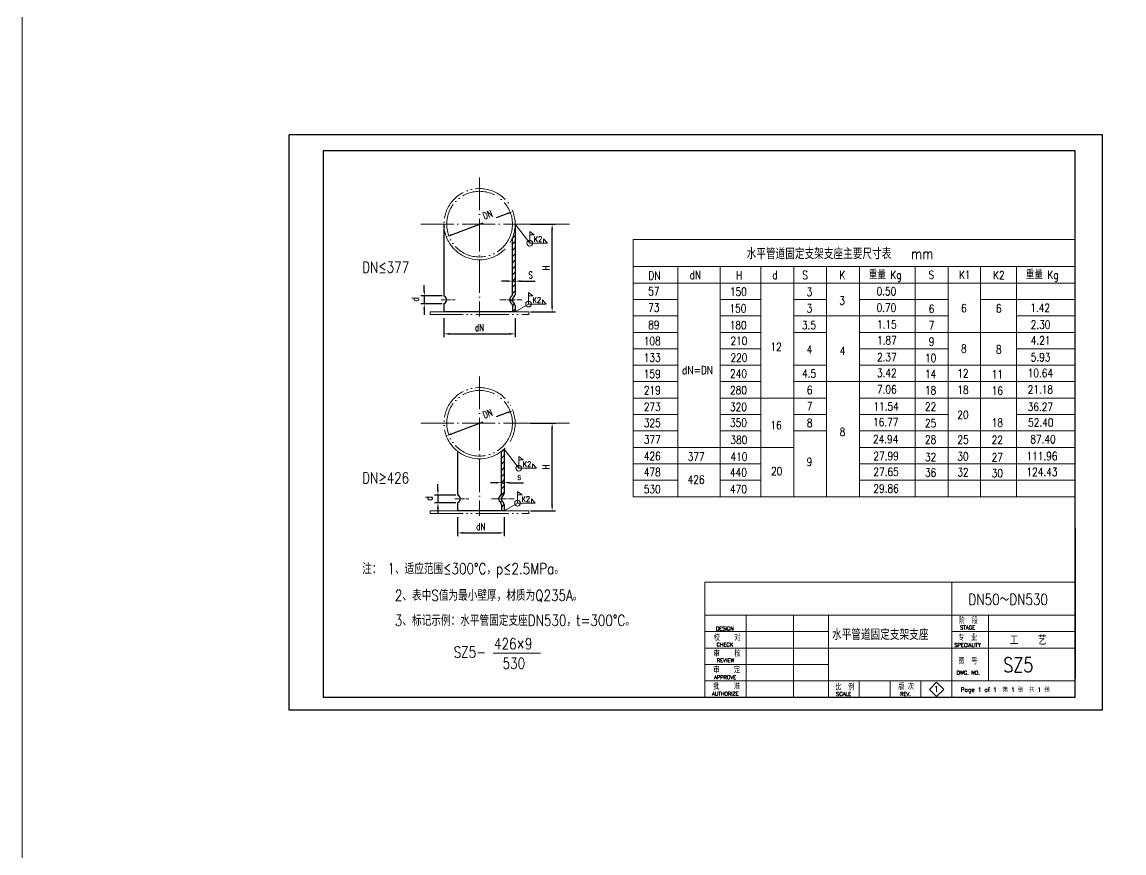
# Model space of a CAD drawing. Header units: millimetres. Extents: x 1954 to 4851, y 1164 to 2522.
# Drawn here: x 1954.2 to 2356.5, y 1524.9 to 1828.2 of the extents above; entities that cross this region are included whole.
import ezdxf
from ezdxf.enums import TextEntityAlignment as Align

# ---------------------------------------------------------------- set-up
doc = ezdxf.new("R2010")
doc.units = ezdxf.units.MM
doc.linetypes.add('ACAD_ISO04W100', pattern=[30, 24, -3, 0, -3])
doc.linetypes.add('ACAD_ISO05W100', pattern=[33, 24, -3, 0, -3, 0, -3])
for name, color, linetype in [('11', 7, 'Continuous'), ('5', 2, 'Continuous'), ('LAYER1', 7, 'Continuous'), ('R', 7, 'Continuous'), ('TK2', 5, 'Continuous'), ('TQ', 6, 'Continuous')]:
    doc.layers.add(name, color=color, linetype=linetype)
doc.styles.add('HZDX', font='romans.shx', dxfattribs={"width": 0.75, "bigfont": 'HZDX.shx'})
doc.styles.add('STK', font='romand', dxfattribs={"width": 0.9, "bigfont": 'stk'})
doc.dimstyles.new('ISO-25', dxfattribs={"dimtxt": 2.5, "dimasz": 2, "dimexe": 1.25, "dimexo": 0.625, "dimgap": 1, "dimtad": 1, "dimdsep": 46, "dimtxsty": 'HZDX', "dimcen": 2.5, "dimadec": 0, "dimazin": 0, "dimtfac": 1, "dimtmove": 0, "dimatfit": 3, "dimfxl": 1, "dimarcsym": 0})

# ---------------------------------------------------------------- blocks, each defined once
blk = doc.blocks.new('*D68')
at = {"layer": 'DEFPOINTS', "color": 0, "lineweight": 13}
for p in [(2133.42, 1759.04), (2109.11, 1749.84)]:
    blk.add_point(p, dxfattribs=at)
at = {"layer": 'R', "color": 0, "lineweight": -2}
for p, q in [((2131.55, 1758.33), (2127.38, 1756.75)), ((2110.98, 1750.55), (2122.58, 1754.94))]:
    blk.add_line(p, q, dxfattribs=at)
at = {"layer": 'R', "color": 0, "lineweight": 13}
for points in [[(2131.44, 1758.64), (2131.67, 1758.02), (2133.42, 1759.04)], [(2110.86, 1750.86), (2111.09, 1750.24), (2109.11, 1749.84)]]:
    blk.add_solid(points, dxfattribs=at)
at = {"layer": 'R', "color": 0, "lineweight": 13, "insert": (2124.2, 1757.9), "char_height": 2.5, "attachment_point": 5, "rotation": 20.7182, "style": 'HZDX'}
blk.add_mtext('DN', dxfattribs=at)
blk = doc.blocks.new('*D69')
at = {"layer": 'DEFPOINTS', "color": 0, "lineweight": 13}
for p in [(2108.26, 1728.22), (2101.08, 1725.39), (2108.26, 1725.39)]:
    blk.add_point(p, dxfattribs=at)
at = {"layer": 'R', "color": 0, "lineweight": -2}
for p, q in [((2101.08, 1730.22), (2101.08, 1732.22)), ((2107.64, 1728.22), (2099.83, 1728.22)), ((2101.08, 1728.22), (2101.08, 1725.39)), ((2107.64, 1725.39), (2099.83, 1725.39)), ((2101.08, 1723.39), (2101.08, 1721.39))]:
    blk.add_line(p, q, dxfattribs=at)
at = {"layer": 'R', "color": 0, "lineweight": 13}
for points in [[(2100.74, 1730.22), (2101.41, 1730.22), (2101.08, 1728.22)], [(2100.74, 1723.39), (2101.41, 1723.39), (2101.08, 1725.39)]]:
    blk.add_solid(points, dxfattribs=at)
at = {"layer": 'R', "color": 0, "lineweight": 13, "insert": (2097.84, 1726.96), "char_height": 2.5, "attachment_point": 5, "rotation": 90, "style": 'HZDX'}
blk.add_mtext('d', dxfattribs=at)
blk = doc.blocks.new('*D70')
at = {"layer": 'DEFPOINTS', "color": 0, "lineweight": 13}
for p in [(2108.26, 1720.77), (2134.26, 1720.77), (2134.26, 1714.39)]:
    blk.add_point(p, dxfattribs=at)
at = {"layer": 'R', "color": 0, "lineweight": -2}
for p, q in [((2108.26, 1720.15), (2108.26, 1713.14)), ((2134.26, 1720.15), (2134.26, 1713.14)), ((2110.26, 1714.39), (2132.26, 1714.39))]:
    blk.add_line(p, q, dxfattribs=at)
at = {"layer": 'R', "color": 0, "lineweight": 13}
for points in [[(2110.26, 1714.73), (2110.26, 1714.06), (2108.26, 1714.39)], [(2132.26, 1714.73), (2132.26, 1714.06), (2134.26, 1714.39)]]:
    blk.add_solid(points, dxfattribs=at)
at = {"layer": 'R', "color": 0, "lineweight": 13, "insert": (2121.26, 1716.64), "char_height": 2.5, "attachment_point": 5, "style": 'HZDX'}
blk.add_mtext('dN', dxfattribs=at)
blk = doc.blocks.new('*D71')
at = {"layer": 'DEFPOINTS', "color": 0, "lineweight": 13}
for p in [(2139.26, 1754.44), (2147.77, 1754.44), (2139.26, 1722.44)]:
    blk.add_point(p, dxfattribs=at)
at = {"layer": 'R', "color": 0, "lineweight": -2}
for p, q in [((2139.89, 1754.44), (2149.02, 1754.44)), ((2147.77, 1724.44), (2147.77, 1752.44)), ((2139.89, 1722.44), (2149.02, 1722.44))]:
    blk.add_line(p, q, dxfattribs=at)
at = {"layer": 'R', "color": 0, "lineweight": 13}
for points in [[(2147.44, 1752.44), (2148.1, 1752.44), (2147.77, 1754.44)], [(2147.44, 1724.44), (2148.1, 1724.44), (2147.77, 1722.44)]]:
    blk.add_solid(points, dxfattribs=at)
at = {"layer": 'R', "color": 0, "lineweight": 13, "insert": (2145.52, 1738.44), "char_height": 2.5, "attachment_point": 5, "rotation": 90, "style": 'HZDX'}
blk.add_mtext('H', dxfattribs=at)
blk = doc.blocks.new('*D72')
at = {"layer": 'DEFPOINTS', "color": 0, "lineweight": 13}
for p in [(2133.26, 1733.64), (2134.26, 1733.64), (2134.26, 1733.64)]:
    blk.add_point(p, dxfattribs=at)
at = {"layer": 'R', "color": 0, "lineweight": -2}
for p, q in [((2133.26, 1734.27), (2133.26, 1734.89)), ((2134.26, 1734.27), (2134.26, 1734.89)), ((2131.26, 1733.64), (2129.26, 1733.64)), ((2133.26, 1733.64), (2134.26, 1733.64)), ((2136.26, 1733.64), (2141.51, 1733.64))]:
    blk.add_line(p, q, dxfattribs=at)
at = {"layer": 'R', "color": 0, "lineweight": 13}
for points in [[(2131.26, 1733.98), (2131.26, 1733.31), (2133.26, 1733.64)], [(2136.26, 1733.98), (2136.26, 1733.31), (2134.26, 1733.64)]]:
    blk.add_solid(points, dxfattribs=at)
at = {"layer": 'R', "color": 0, "lineweight": 13, "insert": (2139.89, 1735.89), "char_height": 2.5, "attachment_point": 5, "style": 'HZDX'}
blk.add_mtext('S', dxfattribs=at)
blk = doc.blocks.new('*D76')
at = {"layer": 'DEFPOINTS', "color": 0, "lineweight": 13}
for p in [(2139.26, 1681.76), (2147.77, 1681.76), (2139.26, 1649.76)]:
    blk.add_point(p, dxfattribs=at)
at = {"layer": 'R', "color": 0, "lineweight": -2}
for p, q in [((2139.89, 1681.76), (2149.02, 1681.76)), ((2147.77, 1651.76), (2147.77, 1679.76)), ((2139.89, 1649.76), (2149.02, 1649.76))]:
    blk.add_line(p, q, dxfattribs=at)
at = {"layer": 'R', "color": 0, "lineweight": 13}
for points in [[(2147.44, 1679.76), (2148.1, 1679.76), (2147.77, 1681.76)], [(2147.44, 1651.76), (2148.1, 1651.76), (2147.77, 1649.76)]]:
    blk.add_solid(points, dxfattribs=at)
at = {"layer": 'R', "color": 0, "lineweight": 13, "insert": (2145.52, 1665.76), "char_height": 2.5, "attachment_point": 5, "rotation": 90, "style": 'HZDX'}
blk.add_mtext('H', dxfattribs=at)
blk = doc.blocks.new('*D74')
at = {"layer": 'DEFPOINTS', "color": 0, "lineweight": 13}
for p in [(2133.42, 1686.36), (2109.11, 1677.16)]:
    blk.add_point(p, dxfattribs=at)
at = {"layer": 'R', "color": 0, "lineweight": -2}
for p, q in [((2131.55, 1685.66), (2127.38, 1684.08)), ((2110.98, 1677.87), (2122.58, 1682.26))]:
    blk.add_line(p, q, dxfattribs=at)
at = {"layer": 'R', "color": 0, "lineweight": 13}
for points in [[(2131.44, 1685.97), (2131.67, 1685.34), (2133.42, 1686.36)], [(2110.86, 1678.18), (2111.09, 1677.56), (2109.11, 1677.16)]]:
    blk.add_solid(points, dxfattribs=at)
at = {"layer": 'R', "color": 0, "lineweight": 13, "insert": (2124.2, 1685.23), "char_height": 2.5, "attachment_point": 5, "rotation": 20.7182, "style": 'HZDX'}
blk.add_mtext('DN', dxfattribs=at)
blk = doc.blocks.new('*D73')
at = {"layer": 'DEFPOINTS', "color": 0, "lineweight": 13}
for p in [(2113.26, 1648.09), (2130.21, 1648.09), (2130.21, 1641.72)]:
    blk.add_point(p, dxfattribs=at)
at = {"layer": 'R', "color": 0, "lineweight": -2}
for p, q in [((2113.26, 1647.47), (2113.26, 1640.47)), ((2130.21, 1647.47), (2130.21, 1640.47)), ((2115.26, 1641.72), (2128.21, 1641.72))]:
    blk.add_line(p, q, dxfattribs=at)
at = {"layer": 'R', "color": 0, "lineweight": 13}
for points in [[(2115.26, 1642.05), (2115.26, 1641.39), (2113.26, 1641.72)], [(2128.21, 1642.05), (2128.21, 1641.39), (2130.21, 1641.72)]]:
    blk.add_solid(points, dxfattribs=at)
at = {"layer": 'R', "color": 0, "lineweight": 13, "insert": (2121.74, 1643.97), "char_height": 2.5, "attachment_point": 5, "style": 'HZDX'}
blk.add_mtext('dN', dxfattribs=at)
blk = doc.blocks.new('*D75')
at = {"layer": 'DEFPOINTS', "color": 0, "lineweight": 13}
for p in [(2113.26, 1655.54), (2106.08, 1652.71), (2113.26, 1652.71)]:
    blk.add_point(p, dxfattribs=at)
at = {"layer": 'R', "color": 0, "lineweight": -2}
for p, q in [((2106.08, 1657.54), (2106.08, 1659.54)), ((2112.64, 1655.54), (2104.83, 1655.54)), ((2106.08, 1655.54), (2106.08, 1652.71)), ((2112.64, 1652.71), (2104.83, 1652.71)), ((2106.08, 1650.71), (2106.08, 1648.71))]:
    blk.add_line(p, q, dxfattribs=at)
at = {"layer": 'R', "color": 0, "lineweight": 13}
for points in [[(2105.74, 1657.54), (2106.41, 1657.54), (2106.08, 1655.54)], [(2105.74, 1650.71), (2106.41, 1650.71), (2106.08, 1652.71)]]:
    blk.add_solid(points, dxfattribs=at)
at = {"layer": 'R', "color": 0, "lineweight": 13, "insert": (2102.84, 1654.28), "char_height": 2.5, "attachment_point": 5, "rotation": 90, "style": 'HZDX'}
blk.add_mtext('d', dxfattribs=at)
blk = doc.blocks.new('*D77')
at = {"layer": 'DEFPOINTS', "color": 0, "lineweight": 13}
for p in [(2129.26, 1660.05), (2130.26, 1660.05), (2130.26, 1660.05)]:
    blk.add_point(p, dxfattribs=at)
at = {"layer": 'R', "color": 0, "lineweight": -2}
for p, q in [((2127.26, 1660.05), (2125.26, 1660.05)), ((2129.26, 1660.67), (2129.26, 1661.3)), ((2129.26, 1660.05), (2130.26, 1660.05)), ((2130.26, 1660.67), (2130.26, 1661.3)), ((2132.26, 1660.05), (2137.25, 1660.05))]:
    blk.add_line(p, q, dxfattribs=at)
at = {"layer": 'R', "color": 0, "lineweight": 13}
for points in [[(2127.26, 1660.38), (2127.26, 1659.71), (2129.26, 1660.05)], [(2132.26, 1660.38), (2132.26, 1659.71), (2130.26, 1660.05)]]:
    blk.add_solid(points, dxfattribs=at)
at = {"layer": 'R', "color": 0, "lineweight": 13, "insert": (2135.76, 1662.3), "char_height": 2.5, "attachment_point": 5, "style": 'HZDX'}
blk.add_mtext('s', dxfattribs=at)

msp = doc.modelspace()

# ---------------------------------------------------------------- hatches: boundary and pattern name
at = {"layer": 'R', "lineweight": 13}
h = msp.add_hatch(dxfattribs=at)
h.set_pattern_fill('ANSI31', color=3, scale=0.5, style=0)
h.paths.add_polyline_path([(2134.265, 1754.44, -0.0990195), (2133.265, 1749.44), (2133.265, 1728.805, -0.236068), (2132.865, 1728.005, 0.5), (2132.865, 1725.605, -0.236068), (2133.265, 1724.805), (2133.265, 1722.44), (2134.265, 1722.44), (2134.265, 1724.805, 0.236068), (2133.865, 1725.605, -0.5), (2133.865, 1728.005, 0.236068), (2134.265, 1728.805)])
h = msp.add_hatch(dxfattribs=at)
h.set_pattern_fill('ANSI31', color=3, scale=0.5, style=0)
h.paths.add_polyline_path([(2130.265, 1672.383, -0.0254576), (2129.265, 1671.517), (2129.265, 1656.129, -0.236068), (2128.865, 1655.329, 0.5), (2128.865, 1652.929, -0.236068), (2129.265, 1652.129), (2129.265, 1649.764), (2130.265, 1649.764), (2130.265, 1652.129, 0.236068), (2129.865, 1652.929, -0.5), (2129.865, 1655.329, 0.236068), (2130.265, 1656.129)])

# ---------------------------------------------------------------- linework, layer by layer
at = {"layer": '5', "lineweight": 18}
for p, q in [((2203.566, 1623.7, 3.698), (2203.559, 1581.659, 3.698)), ((2338.699, 1623.7, 3.698), (2203.566, 1623.7, 3.698))]:
    msp.add_line(p, q, dxfattribs=at)
at = {"layer": 'LAYER1'}
for p, q in [((2338.699, 1643.46, 3.698), (2338.699, 1588.611, 3.698)), ((2338.699, 1581.659, 3.698), (2188.152, 1581.659, 3.698))]:
    msp.add_line(p, q, dxfattribs=at)
at = {"layer": 'LAYER1', "lineweight": 18}
for p, q in [((2218.581, 1581.659, 3.698), (2218.581, 1611.688, 3.698)), ((2235.848, 1581.659, 3.698), (2235.848, 1611.688, 3.698)), ((2307.107, 1587.665, 3.698), (2307.107, 1611.688, 3.698)), ((2338.699, 1605.683, 3.698), (2293.653, 1605.683, 3.698)), ((2313.174, 1599.677, 3.698), (2203.562, 1599.677, 3.698)), ((2338.699, 1599.677, 3.698), (2313.174, 1599.677, 3.698)), ((2248.606, 1593.671, 3.698), (2203.561, 1593.671, 3.698)), ((2313.174, 1587.665, 3.698), (2203.56, 1587.665, 3.698)), ((2259.865, 1581.659, 3.698), (2259.865, 1587.665, 3.698)), ((2271.126, 1581.659, 3.698), (2271.126, 1587.665, 3.698)), ((2282.387, 1581.659, 3.698), (2282.387, 1587.665, 3.698)), ((2288.132, 1587.225, 3.698), (2285.505, 1584.598, 3.698)), ((2290.76, 1584.598, 3.698), (2288.132, 1587.225, 3.698)), ((2338.699, 1587.665, 3.698), (2313.174, 1587.665, 3.698)), ((2285.505, 1584.598, 3.698), (2288.132, 1581.97, 3.698)), ((2288.132, 1581.97, 3.698), (2290.76, 1584.598, 3.698))]:
    msp.add_line(p, q, dxfattribs=at)
at = {"layer": 'R', "linetype": 'ACAD_ISO04W100', "lineweight": 13, "ltscale": 0.5}
for p, q in [((2121.265, 1771.524), (2121.265, 1720.673)), ((2099.844, 1754.44), (2154.059, 1754.44)), ((2121.265, 1698.848), (2121.265, 1647.997)), ((2099.844, 1681.764), (2154.059, 1681.764))]:
    msp.add_line(p, q, dxfattribs=at)
at = {"layer": 'R', "color": 3}
for p, q in [((2108.265, 1754.44), (2108.265, 1728.219)), ((2134.265, 1754.44), (2134.265, 1728.805)), ((2133.265, 1728.805), (2133.265, 1749.44)), ((2108.265, 1725.391), (2108.265, 1722.44)), ((2134.265, 1722.44), (2108.265, 1722.44)), ((2133.265, 1724.805), (2133.265, 1722.44)), ((2134.265, 1722.44), (2133.265, 1722.44)), ((2134.265, 1724.805), (2134.265, 1722.44)), ((2113.265, 1671.517), (2113.265, 1655.543)), ((2129.265, 1656.129), (2129.265, 1671.517)), ((2130.265, 1672.383), (2130.265, 1656.129)), ((2129.265, 1656.129), (2129.265, 1656.129)), ((2113.265, 1652.715), (2113.265, 1649.764)), ((2130.265, 1649.764), (2113.265, 1649.764)), ((2129.265, 1652.129), (2129.265, 1649.764)), ((2130.265, 1652.129), (2130.265, 1649.764))]:
    msp.add_line(p, q, dxfattribs=at)
at = {"layer": 'R', "color": 2, "lineweight": 13}
for p, q in [((2134.265, 1754.44), (2139.585, 1747.523)), ((2139.585, 1751.747), (2141.188, 1750.576)), ((2139.585, 1747.523), (2139.585, 1751.747)), ((2141.188, 1750.576), (2139.585, 1750.576)), ((2139.585, 1747.523), (2146.05, 1747.523)), ((2144.643, 1749.102), (2144.643, 1747.523)), ((2146.05, 1747.523), (2144.643, 1749.102)), ((2139.162, 1725.267), (2139.162, 1729.491)), ((2139.162, 1729.491), (2140.765, 1728.32)), ((2140.765, 1728.32), (2139.162, 1728.32)), ((2145.627, 1725.267), (2144.22, 1726.846)), ((2144.22, 1726.846), (2144.22, 1725.267)), ((2134.265, 1722.44), (2139.162, 1725.267)), ((2139.162, 1725.267), (2145.627, 1725.267)), ((2130.265, 1672.272), (2135.585, 1665.356)), ((2135.585, 1665.356), (2135.585, 1669.58)), ((2135.585, 1669.58), (2137.188, 1668.409)), ((2137.188, 1668.409), (2135.585, 1668.409)), ((2140.643, 1666.935), (2140.643, 1665.356)), ((2142.05, 1665.356), (2140.643, 1666.935)), ((2135.585, 1665.356), (2142.05, 1665.356)), ((2135.161, 1656.815), (2136.764, 1655.644)), ((2135.161, 1652.591), (2135.161, 1656.815)), ((2136.764, 1655.644), (2135.161, 1655.644)), ((2140.218, 1654.17), (2140.218, 1652.591)), ((2141.626, 1652.591), (2140.218, 1654.17)), ((2130.263, 1649.764), (2135.161, 1652.591)), ((2135.161, 1652.591), (2141.626, 1652.591))]:
    msp.add_line(p, q, dxfattribs=at)
at = {"layer": 'R', "color": 4, "lineweight": 13}
for p, q in [((2177.338, 1654.933, 3.028), (2177.339, 1748.803, 3.698)), ((2177.339, 1748.803, 3.698), (2338.698, 1748.803, 3.698)), ((2177.339, 1738.936, 2.678), (2338.698, 1738.936, 3.698)), ((2177.339, 1732.926, 3.466), (2338.698, 1732.936, 3.698)), ((2177.339, 1672.936, 2.678), (2235.981, 1672.936, 2.974)), ((2259.981, 1672.936, 3.096), (2338.698, 1672.936, 3.494)), ((2177.339, 1654.933, 3.028), (2338.698, 1654.936, 3.698))]:
    msp.add_line(p, q, dxfattribs=at)
at = {"layer": 'R', "lineweight": 13}
for p, q in [((2193.699, 1654.933, 3.096), (2193.7, 1738.936, 2.816)), ((2209.122, 1738.936, 2.879), (2209.121, 1654.933, 3.16)), ((2223.982, 1738.936, 2.973), (2223.982, 1678.936, 2.952)), ((2235.982, 1738.936, 3.048), (2235.982, 1654.934, 3.272)), ((2247.981, 1738.936, 3.124), (2247.981, 1654.934, 3.321)), ((2259.981, 1738.936, 3.2), (2259.98, 1654.934, 3.371)), ((2280.308, 1738.936, 3.352), (2280.308, 1654.935, 3.456)), ((2292.307, 1738.936, 3.428), (2292.307, 1654.935, 3.505)), ((2304.116, 1738.936, 3.484), (2304.117, 1654.935, 3.555)), ((2317.255, 1738.936, 3.559), (2317.255, 1654.935, 3.609)), ((2108.265, 1726.805), (2107.265, 1726.805)), ((2108.265, 1726.805), (2107.765, 1726.805)), ((2177.339, 1726.936, 2.678), (2193.7, 1726.936, 2.781)), ((2209.121, 1726.936, 2.879), (2223.982, 1726.936, 2.973)), ((2235.982, 1726.936, 3.048), (2247.981, 1726.936, 3.124)), ((2259.981, 1726.936, 3.2), (2292.307, 1726.936, 3.405)), ((2304.116, 1726.936, 3.479), (2338.698, 1726.936, 3.698)), ((2139.265, 1721.44), (2139.265, 1722.44)), ((2177.339, 1720.936, 2.678), (2193.699, 1720.936, 2.781)), ((2209.121, 1720.936, 2.879), (2223.982, 1720.936, 2.973)), ((2235.982, 1720.936, 3.048), (2292.307, 1720.936, 3.405)), ((2317.255, 1720.936, 3.57), (2338.698, 1720.936, 3.698)), ((2177.339, 1714.936, 2.678), (2193.699, 1714.936, 2.781)), ((2209.121, 1714.936, 2.879), (2223.982, 1714.936, 2.973)), ((2235.982, 1714.936, 3.048), (2247.981, 1714.936, 3.124)), ((2259.981, 1714.936, 3.2), (2338.698, 1714.936, 3.698)), ((2177.339, 1708.936, 2.678), (2193.699, 1708.936, 2.781)), ((2209.121, 1708.936, 2.879), (2223.982, 1708.936, 2.973)), ((2259.981, 1708.936, 3.2), (2292.307, 1708.936, 3.405)), ((2317.255, 1708.936, 3.577), (2338.698, 1708.936, 3.698)), ((2177.339, 1702.933, 3.028), (2193.699, 1702.933, 3.096)), ((2209.121, 1702.934, 3.16), (2223.982, 1702.934, 3.222)), ((2235.982, 1702.934, 3.272), (2247.981, 1702.934, 3.321)), ((2259.981, 1702.935, 3.371), (2338.698, 1702.936, 3.698)), ((2177.339, 1696.936, 2.678), (2193.699, 1696.936, 2.781)), ((2209.121, 1696.936, 2.879), (2223.982, 1696.936, 2.973)), ((2235.981, 1696.936, 3.048), (2338.698, 1696.936, 3.698)), ((2177.339, 1690.936, 2.678), (2193.699, 1690.936, 2.781)), ((2209.121, 1690.936, 2.879), (2247.981, 1690.936, 3.124)), ((2223.982, 1690.936, 2.973), (2223.981, 1654.934, 3.222)), ((2259.981, 1690.936, 3.2), (2338.698, 1690.936, 3.698)), ((2177.339, 1684.936, 2.695), (2193.699, 1684.936, 2.797)), ((2209.121, 1684.936, 2.893), (2223.982, 1684.936, 2.985)), ((2223.982, 1684.936, 2.973), (2223.982, 1654.936, 2.962)), ((2235.981, 1684.936, 3.06), (2247.981, 1684.936, 3.134)), ((2259.981, 1684.936, 3.209), (2292.307, 1684.936, 3.41)), ((2317.255, 1684.936, 3.565), (2338.698, 1684.936, 3.698)), ((2177.339, 1678.936, 2.678), (2193.699, 1678.936, 2.781)), ((2177.339, 1678.936, 2.678), (2193.699, 1678.936, 2.781)), ((2209.121, 1678.936, 2.879), (2223.982, 1678.936, 2.973)), ((2209.121, 1678.936, 2.879), (2223.982, 1678.936, 2.973)), ((2235.981, 1678.936, 3.048), (2247.981, 1678.936, 3.124)), ((2235.981, 1678.936, 3.048), (2247.981, 1678.936, 3.124)), ((2259.981, 1678.936, 3.2), (2338.698, 1678.936, 3.698)), ((2259.981, 1678.936, 3.2), (2338.698, 1678.936, 3.698)), ((2177.339, 1666.936, 2.678), (2193.699, 1666.936, 2.781)), ((2193.699, 1666.936, 2.781), (2223.982, 1666.936, 2.93)), ((2259.981, 1666.936, 3.108), (2338.698, 1666.936, 3.495)), ((2177.339, 1660.936, 2.678), (2193.699, 1660.936, 2.781)), ((2209.121, 1660.936, 2.879), (2223.982, 1660.936, 2.948)), ((2259.981, 1660.936, 3.118), (2338.698, 1660.936, 3.488)), ((2113.265, 1654.129), (2112.265, 1654.129)), ((2113.265, 1654.129), (2112.765, 1654.129)), ((2129.265, 1652.009), (2129.265, 1649.764)), ((2139.265, 1648.764), (2139.265, 1649.764)), ((2126.24, 1597.838), (2143.562, 1597.838))]:
    msp.add_line(p, q, dxfattribs=at)
at = {"layer": 'R', "linetype": 'ACAD_ISO04W100', "lineweight": 13, "ltscale": 0.1}
for p, q in [((2108.236, 1726.805), (2112.34, 1726.805)), ((2128.632, 1726.805), (2136.84, 1726.805)), ((2113.236, 1654.129), (2117.34, 1654.129)), ((2125.661, 1654.129), (2133.869, 1654.129))]:
    msp.add_line(p, q, dxfattribs=at)
at = {"layer": 'R', "linetype": 'ACAD_ISO05W100', "lineweight": 13, "ltscale": 0.5}
for p, q in [((2108.265, 1722.44), (2103.265, 1722.44)), ((2103.265, 1722.44), (2103.265, 1721.44)), ((2139.265, 1722.44), (2134.265, 1722.44)), ((2103.265, 1721.44), (2139.265, 1721.44)), ((2103.265, 1649.764), (2103.265, 1648.764)), ((2113.265, 1649.764), (2103.265, 1649.764)), ((2139.265, 1649.764), (2130.265, 1649.764)), ((2103.265, 1648.764), (2139.265, 1648.764))]:
    msp.add_line(p, q, dxfattribs=at)
at = {"layer": 'R', "lineweight": 13}
msp.add_lwpolyline([(1954.235, 2521.564), (3846.243, 2521.564), (3846.243, 1164.128), (1954.235, 1164.128)], close=True, dxfattribs=at)
at = {"layer": 'R', "linetype": 'ACAD_ISO05W100', "lineweight": 13, "ltscale": 0.5}
for centre in [(2121.265, 1754.44), (2121.265, 1681.764)]:
    msp.add_circle(centre, 12, dxfattribs=at)
at = {"layer": 'R', "color": 2, "lineweight": 13}
for centre in [(2139.585, 1747.523), (2139.162, 1725.267), (2135.585, 1665.356), (2135.161, 1652.591)]:
    msp.add_circle(centre, 1.055, dxfattribs=at)
at = {"layer": 'R', "linetype": 'ACAD_ISO05W100', "lineweight": 13, "ltscale": 0.5}
for centre in [(2121.265, 1754.44), (2121.265, 1681.764)]:
    msp.add_arc(centre, 13, 330, 210, dxfattribs=at)
at = {"layer": 'R', "linetype": 'ACAD_ISO05W100', "lineweight": 13}
for centre in [(2121.265, 1754.44), (2121.265, 1681.764)]:
    msp.add_arc(centre, 13, 210, 330, dxfattribs=at)
at = {"layer": 'R', "color": 3}
for centre, radius, start, end in [((2107.765, 1726.805), 1.5, 289.47122, 70.52878), ((2133.765, 1726.805), 1.5, 126.8699, 233.1301), ((2132.265, 1728.805), 1, 306.8699, 0), ((2134.765, 1726.805), 1.5, 126.8699, 233.1301), ((2133.265, 1728.805), 1, 306.8699, 0), ((2132.265, 1724.805), 1, 360, 53.1301), ((2133.265, 1724.805), 1, 0, 53.1301), ((2112.765, 1654.129), 1.5, 289.47122, 70.52878), ((2129.765, 1654.129), 1.5, 126.8699, 233.1301), ((2128.265, 1656.129), 1, 306.8699, 0), ((2130.765, 1654.129), 1.5, 126.8699, 233.1301), ((2129.265, 1656.129), 1, 306.8699, 0), ((2128.265, 1652.129), 1, 360, 53.1301), ((2129.265, 1652.129), 1, 0, 53.1301)]:
    msp.add_arc(centre, radius, start, end, dxfattribs=at)
at = {"layer": 'TK2', "color": 7, "lineweight": 18}
for p, q in [((2293.656, 1623.7, 3.698), (2293.648, 1581.643, 3.698)), ((2338.699, 1611.688, 3.698), (2203.566, 1611.688, 3.698)), ((2248.609, 1611.688, 3.698), (2248.604, 1581.651, 3.698)), ((2248.608, 1605.683, 3.698), (2203.563, 1605.683, 3.698))]:
    msp.add_line(p, q, dxfattribs=at)
at = {"layer": 'TQ', "color": 3}
for p, q in [((2348.699, 1787.024, 3.698), (2051.699, 1787.024, 3.698)), ((2051.699, 1577.024, 3.698), (2051.699, 1787.024, 3.698)), ((2348.699, 1577.024, 3.698), (2348.699, 1787.024, 3.698)), ((2348.699, 1577.024, 3.698), (2051.699, 1577.024, 3.698))]:
    msp.add_line(p, q, dxfattribs=at)
at = {"layer": 'TQ'}
for p, q in [((2338.699, 1781.251, 3.698), (2064.199, 1781.251, 3.698)), ((2064.199, 1781.251, 3.698), (2064.199, 1581.659, 3.698))]:
    msp.add_line(p, q, dxfattribs=at)
at = {"layer": 'TQ', "color": 6}
for q in [(2338.699, 1781.251, 3.698), (2064.199, 1581.659, 3.698)]:
    msp.add_line((2338.699, 1581.659, 3.698), q, dxfattribs=at)

# ---------------------------------------------------------------- texts
at = {"layer": '11', "lineweight": 18, "style": 'HZDX', "width": 0.8}
for s, p in [('阶  段', (2296.189, 1608.524, 3.698)), ('校    对', (2206.721, 1602.306, 3.698)), ('专  业', (2295.947, 1602.379, 3.698)), ('审    核', (2206.675, 1596.513, 3.698)), ('图  号', (2296.072, 1593.725, 3.698)), ('审    定', (2206.569, 1590.506, 3.698)), ('批    准', (2206.569, 1584.501, 3.698)), ('比  例 ', (2251.063, 1584.286, 3.698)), ('版 次', (2274.111, 1584.466, 3.698))]:
    msp.add_text(s, height=2.2105, dxfattribs=at).set_placement(p)
at = {"layer": '11', "lineweight": 18, "style": 'HZDX'}
for s, height, p in [('DESIGN', 1.3555, (2207.581, 1606.112, 3.698)), ('STAGE', 1.3555, (2296.719, 1606.502, 3.698)), ('CHECK', 1.3555, (2207.811, 1600.273, 3.698)), ('SPECIALITY', 1.3555, (2294.615, 1600.081, 3.698)), ('REVIEW', 1.3555, (2207.906, 1594.481, 3.698)), ('APPROVE', 1.3555, (2206.85, 1588.31, 3.698)), ('DWG. NO.', 1.3555, (2295.441, 1589.992, 3.698)), ('Page 1 of 1  第 1 张  共 1 张', 1.564, (2296.914, 1583.671, 3.698)), ('AUTHORIZE', 1.3555, (2206.114, 1582.304, 3.698)), ('SCALE', 1.3555, (2251.451, 1582.226, 3.698)), ('REV.', 1.3555, (2274.803, 1582.241, 3.698))]:
    msp.add_text(s, height=height, dxfattribs=at).set_placement(p)
at = {"layer": '11', "lineweight": 18, "style": 'STK', "width": 0.9}
msp.add_text('1', height=2.106, dxfattribs=at).set_placement((2288.038, 1584.754, 3.698), align=Align.MIDDLE)
at = {"layer": 'LAYER1', "lineweight": 18, "style": 'HZDX', "width": 0.8}
msp.add_text('工    艺', height=3, dxfattribs=at).set_placement((2314.832, 1600.902, 3.698))
at = {"layer": 'R', "color": 2, "lineweight": 13, "style": 'HZDX', "width": 0.8}
for p in [(2141.026, 1747.981, 3.008), (2140.603, 1725.725, 3.008), (2137.026, 1665.814, 3.008), (2136.602, 1653.049, 3.008)]:
    msp.add_text('K2', height=2, dxfattribs=at).set_placement(p)
at = {"layer": 'R', "lineweight": 18, "style": 'HZDX', "width": 0.8}
for s, height, p in [('水平管道固定支架支座主要尺寸表   mm', 4, (2218.797, 1741.645, 3.188)), ('DN≤377', 4, (2078.424, 1736.732)), ('DN ', 3, (2182.911, 1734.17, 3.008)), ('dN ', 3, (2197.937, 1734.396, 3.008)), ('H', 3, (2214.92, 1734.237, 3.008)), ('d', 3, (2228.139, 1734.365, 6.706)), ('S', 3, (2239.071, 1734.365, 6.706)), ('K', 3, (2252.668, 1734.365, 6.706)), ('重量 Kg', 3, (2263.374, 1734.445, 3.008)), ('S', 3, (2285.175, 1734.445, 3.008)), ('K1', 3, (2296.282, 1734.445, 3.008)), ('K2', 3, (2308.74, 1734.304, 3.708)), ('重量 Kg', 3, (2320.693, 1734.445, 3.008)), ('57', 3, (2182.839, 1728.431, 3.008)), ('150', 3, (2212.677, 1728.274, 3.008)), ('3', 3, (2240.648, 1728.206, 3.008)), ('0.50', 3, (2266.202, 1728.446, 3.008)), ('3', 3, (2252.578, 1725.029, 5.898)), ('73', 3, (2182.839, 1722.493, 3.008)), ('150', 3, (2212.526, 1722.208, 3.008)), ('3', 3, (2240.648, 1722.206, 3.008)), ('0.70', 3, (2266.202, 1722.446, 3.008)), ('6', 3, (2285.285, 1722.027, 2.982)), ('6', 3, (2297.083, 1722.288, 3.008)), ('6', 3, (2309.778, 1722.178, 3.008)), ('1.42', 3, (2322.325, 1722.406, 3.008)), ('89', 3, (2182.839, 1716.138, 3.008)), ('180', 3, (2212.622, 1716.06, 3.008)), ('3.5', 3, (2238.936, 1716.06, 3.008)), ('1.15', 3, (2266.37, 1716.298, 3.008)), ('7', 3, (2285.285, 1716.036, 2.982)), ('2.30', 3, (2322.493, 1716.258, 3.008)), ('108', 3, (2181.249, 1710.283, 3.008)), ('210', 3, (2212.889, 1710.337, 3.008)), ('12', 3, (2227.486, 1708.155, 3.008)), ('4', 3, (2240.681, 1707.174, 3.008)), ('1.87', 3, (2266.37, 1710.528, 3.008)), ('9', 3, (2285.285, 1710.045, 2.982)), ('8', 3, (2297.009, 1707.489, 3.008)), ('8', 3, (2309.778, 1707.222, 3.008)), ('4.21', 3, (2322.493, 1710.488, 3.008)), ('133', 3, (2181.249, 1704.225, 3.008)), ('220', 3, (2212.889, 1704.189, 3.008)), ('4', 3, (2252.746, 1706.679, 5.898)), ('2.37', 3, (2266.37, 1704.397, 3.008)), ('10', 3, (2283.874, 1704.054, 2.982)), ('5.93', 3, (2322.493, 1704.358, 3.008)), ('dN=DN', 3, (2195.179, 1699.62, 3.008)), ('159', 3, (2181.249, 1698.263, 3.008)), ('240', 3, (2212.719, 1698.369, 3.008)), ('4.5', 3, (2239.011, 1698.411, 6.118)), ('3.42', 3, (2266.37, 1698.627, 3.008)), ('14', 3, (2283.874, 1698.24, 2.982)), ('12', 3, (2295.678, 1698.47, 3.008)), ('11', 3, (2308.224, 1698.126, 3.008)), ('10.64', 3, (2321.384, 1698.588, 3.008)), ('219', 3, (2181.249, 1692.302, 3.008)), ('280', 3, (2212.719, 1692.33, 3.008)), ('6', 3, (2240.756, 1692.401, 6.118)), ('7.06', 3, (2266.37, 1692.617, 3.008)), ('18', 3, (2283.874, 1692.298, 2.982)), ('18', 3, (2295.678, 1692.46, 3.008)), ('16', 3, (2308.224, 1692.116, 3.008)), ('21.18', 3, (2321.384, 1692.577, 3.008)), ('273', 3, (2181.249, 1686.246, 3.008)), ('320', 3, (2212.698, 1686.213, 3.008)), ('7', 3, (2240.756, 1686.511, 6.118)), ('11.54', 3, (2265.062, 1686.385, 3.008)), ('22', 3, (2283.874, 1686.296, 2.982)), ('20', 3, (2295.678, 1683.346, 3.008)), ('36.27', 3, (2321.384, 1686.232, 3.008)), ('325', 3, (2181.249, 1680.379, 3.008)), ('350', 3, (2212.698, 1680.452, 3.008)), ('16', 3, (2227.486, 1679.539, 3.008)), ('8', 3, (2240.756, 1680.366, 6.118)), ('16.77', 3, (2264.913, 1680.667, 3.008)), ('25', 3, (2283.874, 1680.294, 2.982)), ('18', 3, (2308.224, 1680.474, 3.008)), ('52.40', 3, (2321.539, 1680.539, 3.008)), ('8', 3, (2252.746, 1677.116, 5.898)), ('377', 3, (2181.249, 1674.322, 3.008)), ('380', 3, (2212.871, 1674.208, 3.008)), ('24.94', 3, (2264.894, 1674.446, 3.008)), ('28', 3, (2283.874, 1674.292, 2.982)), ('25', 3, (2295.751, 1674.288, 3.008)), ('22', 3, (2308.224, 1674.178, 3.008)), ('87.40', 3, (2322.325, 1674.406, 3.008)), ('426', 3, (2181.249, 1668.266, 3.008)), ('377', 3, (2197.237, 1668.05, 3.008)), ('410', 3, (2212.871, 1668.06, 3.008)), ('27.99', 3, (2265.062, 1668.298, 3.008)), ('32', 3, (2283.874, 1667.882, 2.982)), ('30', 3, (2295.678, 1668.141, 3.008)), ('27', 3, (2308.224, 1667.797, 3.008)), ('111.96', 3, (2320.94, 1668.258, 3.008)), ('20', 3, (2227.716, 1662.766, 3.008)), ('9', 3, (2240.648, 1666.145, 3.008)), ('27.65', 3, (2265.062, 1662.528, 3.008)), ('DN≥426', 4, (2078.424, 1659.791)), ('478', 3, (2181.249, 1662.419, 3.008)), ('426', 3, (2197.237, 1659.671, 3.008)), ('440', 3, (2212.698, 1662.337, 3.008)), ('36', 3, (2283.874, 1662.22, 2.982)), ('32', 3, (2295.678, 1662.371, 3.008)), ('30', 3, (2308.224, 1662.027, 3.008)), ('124.43', 3, (2320.94, 1662.488, 3.008)), ('530', 3, (2181.249, 1656.173, 3.008)), ('470', 3, (2212.698, 1656.189, 3.008)), ('29.86', 3, (2265.062, 1656.397, 3.008)), ('注： 1、适应范围≤300%%DC，p≤2.5MPa。', 4, (2078.424, 1626.647)), ('     2、表中S值为最小壁厚，材质为Q235A。', 4, (2078.424, 1616.916)), ('DN50～DN530', 4, (2299.762, 1615.416)), ('     3、标记示例：水平管固定支座DN530，t=300%%dC。', 4, (2078.424, 1607.765)), ('水平管道固定支架支座', 4, (2249.961, 1602.612)), ('426×9', 4, (2126.552, 1599.238)), ('SZ5-', 4, (2111.822, 1596.185)), ('530', 4, (2129.677, 1592.101)), ('SZ5', 5.3377, (2312.444, 1590.863))]:
    msp.add_text(s, height=height, dxfattribs=at).set_placement(p)

# ---------------------------------------------------------------- dimensions: what is measured, and where the dimension line sits
at = {"layer": 'R', "color": 2, "lineweight": 13}
for p1, p2, picture, middle in [((2109.106, 1749.841), (2133.424, 1759.039), '*D68', (2124.201, 1757.902)), ((2109.106, 1677.164), (2133.424, 1686.363), '*D74', (2124.201, 1685.226))]:
    dim = msp.add_diameter_dim_2p(p1=p1, p2=p2, text='DN', dimstyle='ISO-25', override={"dimtmove": 2}, dxfattribs=at)
    dim.commit()
    dim.dimension.update_dxf_attribs({"geometry": picture, "text_midpoint": middle, "dimtype": 163})
for base, p1, p2, picture, middle in [((2147.771, 1754.44), (2139.265, 1722.44), (2139.265, 1754.44), '*D71', (2145.521, 1738.44)), ((2147.771, 1681.764), (2139.265, 1649.764), (2139.265, 1681.764), '*D76', (2145.521, 1665.764))]:
    dim = msp.add_linear_dim(base=base, p1=p1, p2=p2, angle=90, text='H', dimstyle='ISO-25', override={"dimtmove": 2}, dxfattribs=at)
    dim.commit()
    dim.dimension.update_dxf_attribs({"geometry": picture, "text_midpoint": middle})
for base, p1, p2, text, picture, middle in [((2134.265, 1733.644), (2133.265, 1733.644), (2134.265, 1733.644), 'S', '*D72', (2139.89, 1735.894)), ((2134.265, 1714.395), (2108.265, 1720.77), (2134.265, 1720.77), 'dN', '*D70', (2121.265, 1716.645)), ((2130.265, 1660.047), (2129.265, 1660.047), (2130.265, 1660.047), 's', '*D77', (2135.756, 1662.297)), ((2130.207, 1641.719), (2113.265, 1648.094), (2130.207, 1648.094), 'dN', '*D73', (2121.736, 1643.969))]:
    dim = msp.add_linear_dim(base=base, p1=p1, p2=p2, text=text, dimstyle='ISO-25', dxfattribs=at)
    dim.commit()
    dim.dimension.update_dxf_attribs({"geometry": picture, "text_midpoint": middle})
for base, p1, p2, picture, middle in [((2101.076, 1725.391), (2108.265, 1728.219), (2108.265, 1725.391), '*D69', (2097.843, 1726.956)), ((2106.076, 1652.715), (2113.265, 1655.543), (2113.265, 1652.715), '*D75', (2102.843, 1654.28))]:
    dim = msp.add_linear_dim(base=base, p1=p1, p2=p2, angle=90, text='d', dimstyle='ISO-25', override={"dimtmove": 2}, dxfattribs=at)
    dim.commit()
    dim.dimension.update_dxf_attribs({"geometry": picture, "text_midpoint": middle, "dimtype": 160})

doc.saveas('drawing.dxf')
